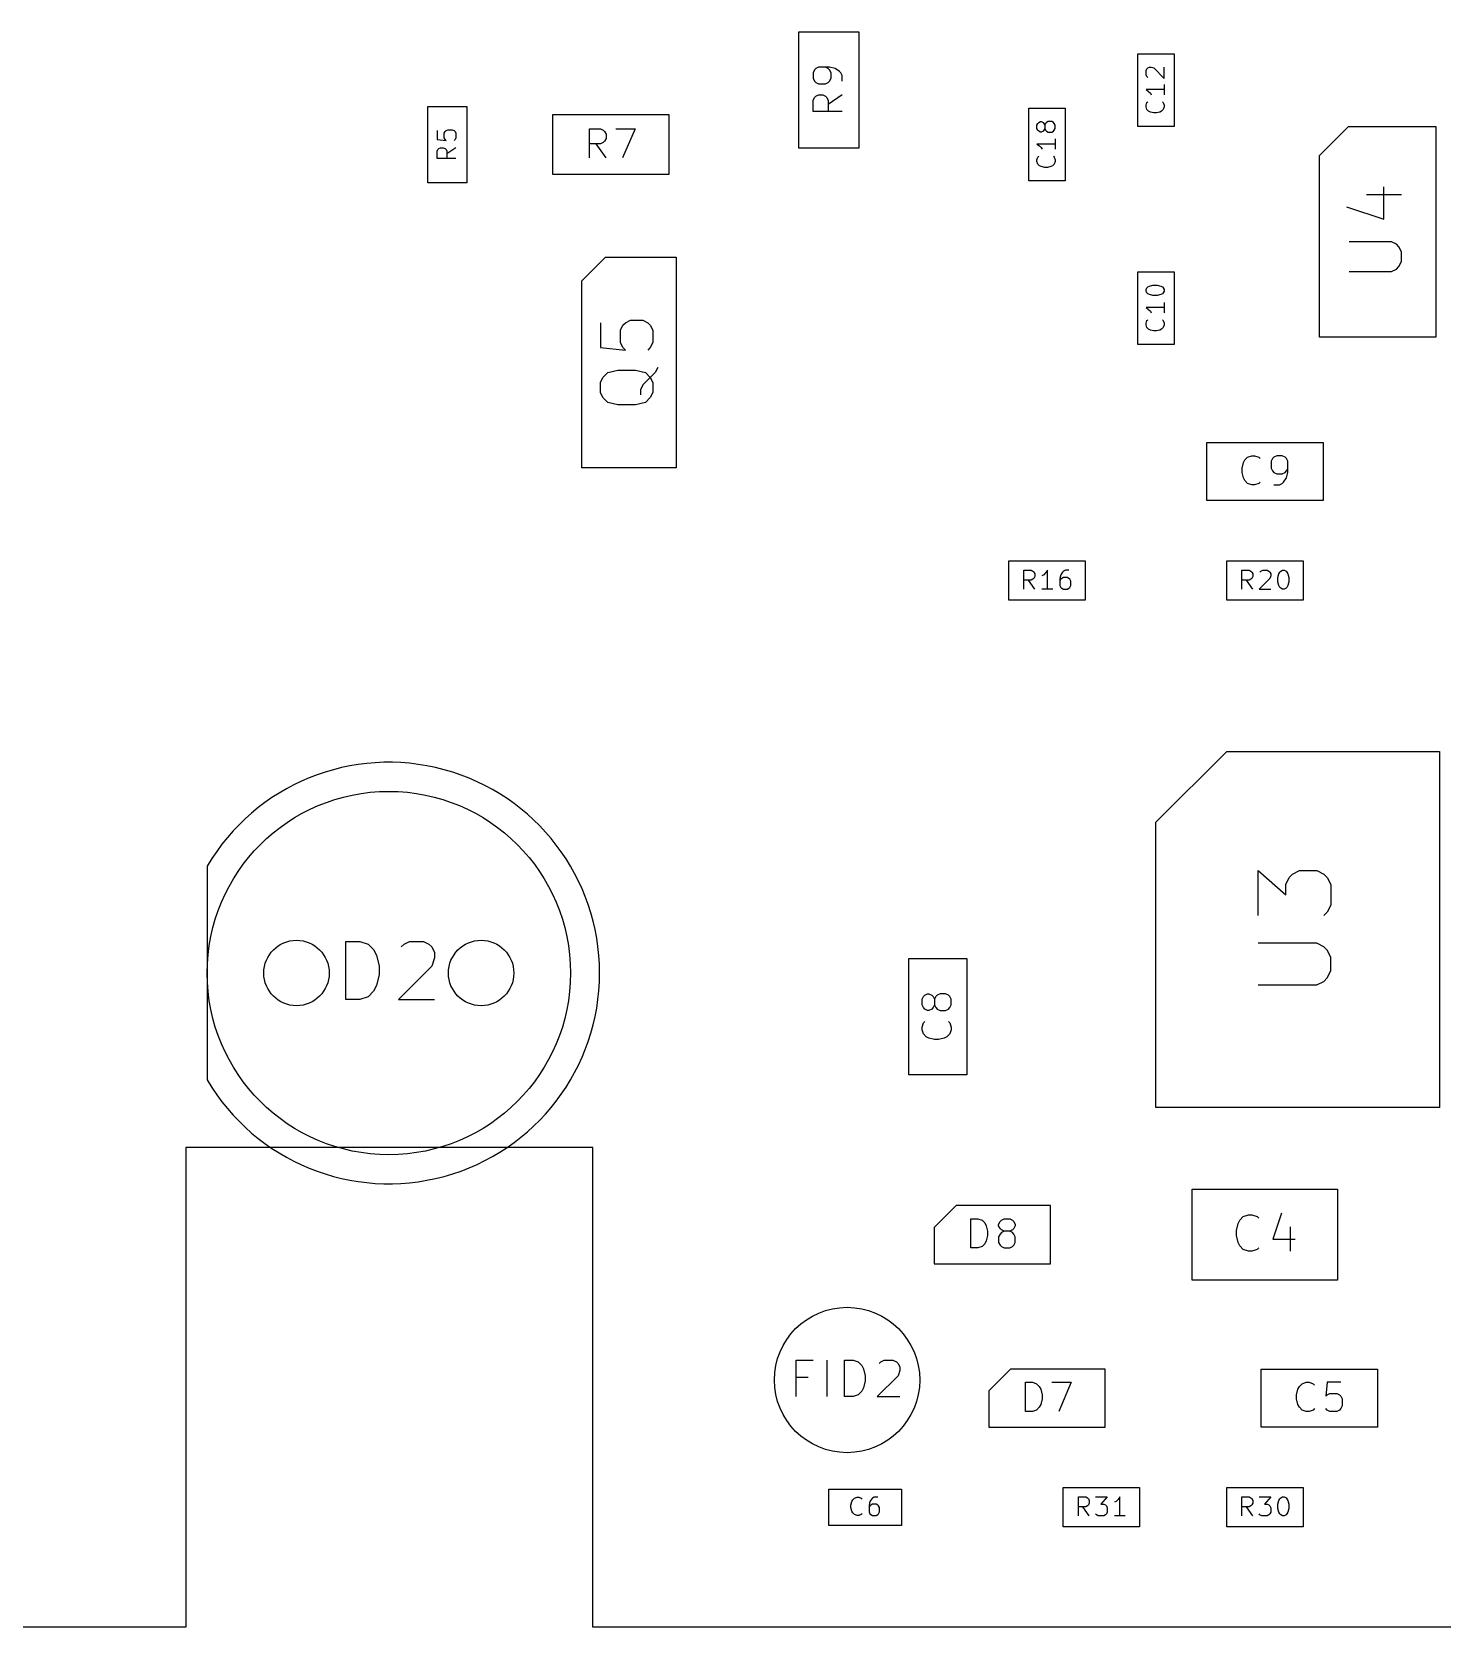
# Model space of a CAD drawing. Header units: millimetres. Extents: x 50 to 123.4, y -87.4 to -50.
# Drawn here: x 86.78 to 106.19, y -87.4 to -65.45 of the extents above; entities that cross this region are included whole.
import ezdxf

# ---------------------------------------------------------------- set-up
doc = ezdxf.new("R2010")
doc.units = ezdxf.units.MM
doc.layers.add('Edge.Cuts', color=254, linetype='CONTINUOUS', true_color=0xd0d2cd)
doc.layers.add('F.Fab', color=9, linetype='CONTINUOUS', true_color=0xafafaf)

msp = doc.modelspace()

# ---------------------------------------------------------------- linework, layer by layer
at = {"layer": 'Edge.Cuts', "linetype": 'CONTINUOUS'}
for p, q in [((88.9, -80.8), (88.9, -87.4)), ((94.5, -80.8), (88.9, -80.8)), ((94.5, -87.4), (94.5, -80.8)), ((88.9, -87.4), (53.5, -87.4)), ((119.9, -87.4), (94.5, -87.4))]:
    msp.add_line(p, q, dxfattribs=at)
at = {"layer": 'Edge.Cuts'}
for centre in [(90.425, -78.4), (92.965, -78.4)]:
    msp.add_circle(centre, 0.45, dxfattribs=at)
at = {"layer": 'F.Fab', "linetype": 'CONTINUOUS'}
for p, q in [((97.3375, -65.45), (98.1625, -65.45)), ((97.3375, -67.05), (97.3375, -65.45)), ((98.1625, -65.45), (98.1625, -67.05)), ((102, -65.75), (102.5, -65.75)), ((102, -66.75), (102, -65.75)), ((102.5, -65.75), (102.5, -66.75)), ((97.550975, -65.973809), (97.531927, -66.011904)), ((97.531927, -66.011904), (97.531927, -66.088095)), ((97.570022, -65.954761), (97.550975, -65.973809)), ((97.608118, -65.935714), (97.570022, -65.954761)), ((97.760499, -65.935714), (97.608118, -65.935714)), ((97.741451, -65.954761), (97.703356, -65.935714)), ((97.760499, -65.973809), (97.741451, -65.954761)), ((97.836689, -65.954761), (97.760499, -65.935714)), ((97.779546, -66.011904), (97.760499, -65.973809)), ((97.779546, -66.088095), (97.779546, -66.011904)), ((97.893832, -65.992856), (97.836689, -65.954761)), ((97.91288, -66.011904), (97.893832, -65.992856)), ((97.931927, -66.049999), (97.91288, -66.011904)), ((97.931927, -66.12619), (97.931927, -66.049999)), ((102.113574, -65.982142), (102.125479, -65.958333)), ((102.113574, -66.041666), (102.113574, -65.982142)), ((102.125479, -66.065476), (102.113574, -66.041666)), ((102.125479, -65.958333), (102.137384, -65.946428)), ((102.137384, -66.07738), (102.125479, -66.065476)), ((102.137384, -65.946428), (102.161193, -65.934523)), ((102.161193, -65.934523), (102.185003, -65.934523)), ((102.185003, -65.934523), (102.220717, -65.946428)), ((102.220717, -65.946428), (102.363574, -66.089285)), ((102.363574, -66.089285), (102.363574, -65.934523)), ((97.531927, -66.088095), (97.550975, -66.12619)), ((97.550975, -66.12619), (97.570022, -66.145237)), ((97.570022, -66.145237), (97.608118, -66.164285)), ((97.608118, -66.164285), (97.703356, -66.164285)), ((97.703356, -66.164285), (97.741451, -66.145237)), ((97.741451, -66.145237), (97.760499, -66.12619)), ((97.760499, -66.12619), (97.779546, -66.088095)), ((102.363574, -66.244047), (102.113574, -66.244047)), ((102.113574, -66.244047), (102.149289, -66.267856)), ((102.149289, -66.267856), (102.173098, -66.291666)), ((102.363574, -66.172618), (102.363574, -66.315475)), ((92.23, -66.475), (92.77, -66.475)), ((92.23, -67.525), (92.23, -66.475)), ((92.77, -66.475), (92.77, -67.525)), ((97.531927, -66.392856), (97.550975, -66.354761)), ((97.531927, -66.545237), (97.531927, -66.392856)), ((97.550975, -66.354761), (97.570022, -66.335714)), ((97.570022, -66.335714), (97.608118, -66.316666)), ((97.608118, -66.316666), (97.66526, -66.316666)), ((97.66526, -66.316666), (97.703356, -66.335714)), ((97.703356, -66.335714), (97.722403, -66.354761)), ((97.722403, -66.354761), (97.741451, -66.392856)), ((97.931927, -66.316666), (97.741451, -66.449999)), ((97.741451, -66.392856), (97.741451, -66.545237)), ((100.5, -66.5), (101, -66.5)), ((100.5, -67.5), (100.5, -66.5)), ((101, -66.5), (101, -67.5)), ((102.113574, -66.458333), (102.125479, -66.422618)), ((102.113574, -66.482142), (102.113574, -66.458333)), ((102.125479, -66.517856), (102.113574, -66.482142)), ((102.125479, -66.422618), (102.137384, -66.410714)), ((102.173098, -66.291666), (102.185003, -66.315475)), ((102.339765, -66.410714), (102.35167, -66.422618)), ((102.35167, -66.422618), (102.363574, -66.458333)), ((102.363574, -66.482142), (102.35167, -66.517856)), ((102.363574, -66.458333), (102.363574, -66.482142)), ((93.95, -66.5875), (95.55, -66.5875)), ((93.95, -67.4125), (93.95, -66.5875)), ((95.55, -66.5875), (95.55, -67.4125)), ((97.931927, -66.545237), (97.531927, -66.545237)), ((100.613574, -66.732142), (100.625479, -66.708333)), ((100.625479, -66.708333), (100.637384, -66.696428)), ((100.637384, -66.696428), (100.661193, -66.684523)), ((100.661193, -66.684523), (100.673098, -66.684523)), ((100.673098, -66.684523), (100.696908, -66.696428)), ((100.696908, -66.696428), (100.708812, -66.708333)), ((100.708812, -66.708333), (100.720717, -66.732142)), ((100.732622, -66.708333), (100.720717, -66.732142)), ((100.744527, -66.696428), (100.732622, -66.708333)), ((100.768336, -66.684523), (100.744527, -66.696428)), ((100.815955, -66.684523), (100.768336, -66.684523)), ((100.839765, -66.696428), (100.815955, -66.684523)), ((100.85167, -66.708333), (100.839765, -66.696428)), ((100.863574, -66.732142), (100.85167, -66.708333)), ((102.149289, -66.541666), (102.125479, -66.517856)), ((102.173098, -66.553571), (102.149289, -66.541666)), ((102.220717, -66.565475), (102.173098, -66.553571)), ((102.256431, -66.565475), (102.220717, -66.565475)), ((102.30405, -66.553571), (102.256431, -66.565475)), ((102.32786, -66.541666), (102.30405, -66.553571)), ((102.35167, -66.517856), (102.32786, -66.541666)), ((92.3582, -66.808094), (92.3582, -66.931904)), ((92.3582, -66.931904), (92.48201, -66.944285)), ((92.457248, -66.845237), (92.469629, -66.820475)), ((92.457248, -66.907142), (92.457248, -66.845237)), ((92.469629, -66.931904), (92.457248, -66.907142)), ((92.469629, -66.820475), (92.48201, -66.808094)), ((92.48201, -66.944285), (92.469629, -66.931904)), ((92.48201, -66.808094), (92.506772, -66.795713)), ((92.506772, -66.795713), (92.568677, -66.795713)), ((92.568677, -66.795713), (92.593439, -66.808094)), ((92.593439, -66.808094), (92.60582, -66.820475)), ((92.60582, -66.931904), (92.593439, -66.944285)), ((92.60582, -66.820475), (92.6182, -66.845237)), ((92.6182, -66.907142), (92.60582, -66.931904)), ((92.6182, -66.845237), (92.6182, -66.907142)), ((94.454762, -67.181927), (94.454762, -66.781927)), ((94.454762, -66.781927), (94.607143, -66.781927)), ((94.607143, -66.781927), (94.645238, -66.800975)), ((94.645238, -66.800975), (94.664285, -66.820022)), ((94.664285, -66.820022), (94.683333, -66.858118)), ((94.683333, -66.91526), (94.664285, -66.953356)), ((94.683333, -66.858118), (94.683333, -66.91526)), ((94.816666, -66.781927), (95.083333, -66.781927)), ((95.083333, -66.781927), (94.911904, -67.181927)), ((100.613574, -66.779761), (100.613574, -66.732142)), ((100.625479, -66.803571), (100.613574, -66.779761)), ((100.637384, -66.815476), (100.625479, -66.803571)), ((100.661193, -66.82738), (100.637384, -66.815476)), ((100.673098, -66.82738), (100.661193, -66.82738)), ((100.696908, -66.815476), (100.673098, -66.82738)), ((100.708812, -66.803571), (100.696908, -66.815476)), ((100.720717, -66.779761), (100.708812, -66.803571)), ((100.720717, -66.732142), (100.720717, -66.779761)), ((100.720717, -66.779761), (100.732622, -66.803571)), ((100.732622, -66.803571), (100.744527, -66.815476)), ((100.744527, -66.815476), (100.768336, -66.82738)), ((100.768336, -66.82738), (100.815955, -66.82738)), ((100.815955, -66.82738), (100.839765, -66.815476)), ((100.839765, -66.815476), (100.85167, -66.803571)), ((100.85167, -66.803571), (100.863574, -66.779761)), ((100.863574, -66.779761), (100.863574, -66.732142)), ((100.863574, -66.922618), (100.863574, -67.065475)), ((102.5, -66.75), (102, -66.75)), ((104.5, -67.15), (104.9, -66.75)), ((104.9, -66.75), (106.1, -66.75)), ((106.1, -66.75), (106.1, -69.65)), ((92.3582, -67.092856), (92.370581, -67.068094)), ((92.3582, -67.191904), (92.3582, -67.092856)), ((92.370581, -67.068094), (92.382962, -67.055713)), ((92.382962, -67.055713), (92.407724, -67.043332)), ((92.407724, -67.043332), (92.444867, -67.043332)), ((92.444867, -67.043332), (92.469629, -67.055713)), ((92.469629, -67.055713), (92.48201, -67.068094)), ((92.48201, -67.068094), (92.494391, -67.092856)), ((92.6182, -67.043332), (92.494391, -67.129999)), ((92.494391, -67.092856), (92.494391, -67.191904)), ((94.607143, -66.991451), (94.454762, -66.991451)), ((94.683333, -67.181927), (94.55, -66.991451)), ((94.645238, -66.972403), (94.607143, -66.991451)), ((94.664285, -66.953356), (94.645238, -66.972403)), ((98.1625, -67.05), (97.3375, -67.05)), ((100.863574, -66.994047), (100.613574, -66.994047)), ((100.613574, -66.994047), (100.649289, -67.017856)), ((100.625479, -67.172618), (100.637384, -67.160714)), ((100.649289, -67.017856), (100.673098, -67.041666)), ((100.673098, -67.041666), (100.685003, -67.065475)), ((100.839765, -67.160714), (100.85167, -67.172618)), ((104.5, -69.65), (104.5, -67.15)), ((92.6182, -67.191904), (92.3582, -67.191904)), ((100.613574, -67.208333), (100.625479, -67.172618)), ((100.613574, -67.232142), (100.613574, -67.208333)), ((100.625479, -67.267856), (100.613574, -67.232142)), ((100.649289, -67.291666), (100.625479, -67.267856)), ((100.673098, -67.303571), (100.649289, -67.291666)), ((100.720717, -67.315475), (100.673098, -67.303571)), ((100.756431, -67.315475), (100.720717, -67.315475)), ((100.80405, -67.303571), (100.756431, -67.315475)), ((100.82786, -67.291666), (100.80405, -67.303571)), ((100.85167, -67.267856), (100.82786, -67.291666)), ((100.85167, -67.172618), (100.863574, -67.208333)), ((100.863574, -67.232142), (100.85167, -67.267856)), ((100.863574, -67.208333), (100.863574, -67.232142)), ((92.77, -67.525), (92.23, -67.525)), ((95.55, -67.4125), (93.95, -67.4125)), ((101, -67.5), (100.5, -67.5)), ((105.387365, -68.028571), (105.387365, -67.582856)), ((105.147365, -67.685714), (105.627365, -67.685714)), ((104.87308, -67.857142), (105.387365, -68.028571)), ((105.490222, -68.337142), (104.907365, -68.337142)), ((105.558794, -68.371428), (105.490222, -68.337142)), ((105.59308, -68.405714), (105.558794, -68.371428)), ((105.627365, -68.474285), (105.59308, -68.405714)), ((105.627365, -68.611428), (105.627365, -68.474285)), ((94.35, -68.875), (94.675, -68.55)), ((94.675, -68.55), (95.65, -68.55)), ((95.65, -68.55), (95.65, -71.45)), ((105.558794, -68.714285), (105.59308, -68.68)), ((105.59308, -68.68), (105.627365, -68.611428)), ((94.35, -71.45), (94.35, -68.875)), ((102, -68.75), (102.5, -68.75)), ((102, -69.75), (102, -68.75)), ((102.5, -68.75), (102.5, -69.75)), ((104.907365, -68.748571), (105.490222, -68.748571)), ((105.490222, -68.748571), (105.558794, -68.714285)), ((102.113574, -68.994047), (102.125479, -68.970238)), ((102.113574, -69.017857), (102.113574, -68.994047)), ((102.125479, -69.041666), (102.113574, -69.017857)), ((102.125479, -68.970238), (102.137384, -68.958333)), ((102.137384, -69.053571), (102.125479, -69.041666)), ((102.137384, -68.958333), (102.161193, -68.946428)), ((102.161193, -69.065476), (102.137384, -69.053571)), ((102.161193, -68.946428), (102.208812, -68.934523)), ((102.208812, -69.07738), (102.161193, -69.065476)), ((102.208812, -68.934523), (102.268336, -68.934523)), ((102.268336, -69.07738), (102.208812, -69.07738)), ((102.268336, -68.934523), (102.315955, -68.946428)), ((102.315955, -69.065476), (102.268336, -69.07738)), ((102.315955, -68.946428), (102.339765, -68.958333)), ((102.339765, -69.053571), (102.315955, -69.065476)), ((102.339765, -68.958333), (102.35167, -68.970238)), ((102.35167, -69.041666), (102.339765, -69.053571)), ((102.35167, -68.970238), (102.363574, -68.994047)), ((102.363574, -69.017857), (102.35167, -69.041666)), ((102.363574, -68.994047), (102.363574, -69.017857)), ((102.363574, -69.244047), (102.113574, -69.244047)), ((102.113574, -69.244047), (102.149289, -69.267856)), ((102.149289, -69.267856), (102.173098, -69.291666)), ((102.173098, -69.291666), (102.185003, -69.315475)), ((102.363574, -69.172618), (102.363574, -69.315475)), ((94.607365, -69.451428), (94.607365, -69.794285)), ((94.881651, -69.554285), (94.915937, -69.485714)), ((94.881651, -69.725714), (94.881651, -69.554285)), ((94.915937, -69.485714), (94.950222, -69.451428)), ((94.950222, -69.451428), (95.018794, -69.417142)), ((95.018794, -69.417142), (95.190222, -69.417142)), ((95.190222, -69.417142), (95.258794, -69.451428)), ((95.258794, -69.451428), (95.29308, -69.485714)), ((95.29308, -69.485714), (95.327365, -69.554285)), ((95.327365, -69.554285), (95.327365, -69.725714)), ((102.113574, -69.458333), (102.125479, -69.422618)), ((102.113574, -69.482142), (102.113574, -69.458333)), ((102.125479, -69.517856), (102.113574, -69.482142)), ((102.125479, -69.422618), (102.137384, -69.410714)), ((102.149289, -69.541666), (102.125479, -69.517856)), ((102.173098, -69.553571), (102.149289, -69.541666)), ((102.220717, -69.565475), (102.173098, -69.553571)), ((102.256431, -69.565475), (102.220717, -69.565475)), ((102.30405, -69.553571), (102.256431, -69.565475)), ((102.32786, -69.541666), (102.30405, -69.553571)), ((102.35167, -69.517856), (102.32786, -69.541666)), ((102.339765, -69.410714), (102.35167, -69.422618)), ((102.35167, -69.422618), (102.363574, -69.458333)), ((102.363574, -69.482142), (102.35167, -69.517856)), ((102.363574, -69.458333), (102.363574, -69.482142)), ((94.607365, -69.794285), (94.950222, -69.828571)), ((94.915937, -69.794285), (94.881651, -69.725714)), ((94.950222, -69.828571), (94.915937, -69.794285)), ((95.29308, -69.794285), (95.258794, -69.828571)), ((95.327365, -69.725714), (95.29308, -69.794285)), ((102.5, -69.75), (102, -69.75)), ((106.1, -69.65), (104.5, -69.65)), ((94.607365, -70.274285), (94.641651, -70.205714)), ((94.641651, -70.205714), (94.710222, -70.137142)), ((94.710222, -70.137142), (94.847365, -70.102857)), ((94.847365, -70.102857), (95.087365, -70.102857)), ((95.087365, -70.102857), (95.224508, -70.137142)), ((95.29308, -70.205714), (95.190222, -70.308571)), ((95.224508, -70.137142), (95.29308, -70.205714)), ((95.361651, -70.137142), (95.29308, -70.205714)), ((95.29308, -70.205714), (95.327365, -70.274285)), ((95.395937, -70.068571), (95.361651, -70.137142)), ((94.607365, -70.411428), (94.607365, -70.274285)), ((94.641651, -70.48), (94.607365, -70.411428)), ((95.190222, -70.308571), (95.155937, -70.377142)), ((95.155937, -70.377142), (95.155937, -70.445714)), ((95.327365, -70.411428), (95.29308, -70.48)), ((95.327365, -70.274285), (95.327365, -70.411428)), ((94.710222, -70.548571), (94.641651, -70.48)), ((94.847365, -70.582857), (94.710222, -70.548571)), ((95.087365, -70.582857), (94.847365, -70.582857)), ((95.224508, -70.548571), (95.087365, -70.582857)), ((95.29308, -70.48), (95.224508, -70.548571)), ((102.95, -71.1), (104.55, -71.1)), ((102.95, -71.9), (102.95, -71.1)), ((104.55, -71.1), (104.55, -71.9)), ((103.473809, -71.33907), (103.511904, -71.300975)), ((103.511904, -71.300975), (103.569047, -71.281927)), ((103.569047, -71.281927), (103.607143, -71.281927)), ((103.607143, -71.281927), (103.664285, -71.300975)), ((103.664285, -71.300975), (103.683333, -71.320022)), ((103.854762, -71.320022), (103.835714, -71.358118)), ((103.873809, -71.300975), (103.854762, -71.320022)), ((103.911904, -71.281927), (103.873809, -71.300975)), ((103.988095, -71.281927), (103.911904, -71.281927)), ((104.02619, -71.300975), (103.988095, -71.281927)), ((104.045238, -71.320022), (104.02619, -71.300975)), ((104.064285, -71.358118), (104.045238, -71.320022)), ((95.65, -71.45), (94.35, -71.45)), ((103.435714, -71.453356), (103.454762, -71.377165)), ((103.435714, -71.510499), (103.435714, -71.453356)), ((103.454762, -71.586689), (103.435714, -71.510499)), ((103.454762, -71.377165), (103.473809, -71.33907)), ((103.835714, -71.358118), (103.835714, -71.453356)), ((103.835714, -71.453356), (103.854762, -71.491451)), ((103.854762, -71.491451), (103.873809, -71.510499)), ((103.873809, -71.510499), (103.911904, -71.529546)), ((103.911904, -71.529546), (103.988095, -71.529546)), ((103.988095, -71.529546), (104.02619, -71.510499)), ((104.02619, -71.510499), (104.045238, -71.491451)), ((104.045238, -71.491451), (104.064285, -71.453356)), ((104.045238, -71.586689), (104.064285, -71.510499)), ((104.064285, -71.510499), (104.064285, -71.358118)), ((103.473809, -71.624784), (103.454762, -71.586689)), ((103.511904, -71.66288), (103.473809, -71.624784)), ((103.569047, -71.681927), (103.511904, -71.66288)), ((103.607143, -71.681927), (103.569047, -71.681927)), ((103.664285, -71.66288), (103.607143, -71.681927)), ((103.683333, -71.643832), (103.664285, -71.66288)), ((103.873809, -71.681927), (103.95, -71.681927)), ((103.95, -71.681927), (103.988095, -71.66288)), ((103.988095, -71.66288), (104.007143, -71.643832)), ((104.007143, -71.643832), (104.045238, -71.586689)), ((104.55, -71.9), (102.95, -71.9)), ((100.225, -72.73), (101.275, -72.73)), ((100.225, -73.27), (100.225, -72.73)), ((100.434285, -73.1182), (100.434285, -72.8582)), ((100.434285, -72.8582), (100.533333, -72.8582)), ((100.533333, -72.8582), (100.558095, -72.870581)), ((100.558095, -72.870581), (100.570476, -72.882962)), ((100.75619, -72.8582), (100.731428, -72.895343)), ((100.75619, -73.1182), (100.75619, -72.8582)), ((100.979047, -72.870581), (100.966666, -72.882962)), ((101.003809, -72.8582), (100.979047, -72.870581)), ((101.053333, -72.8582), (101.003809, -72.8582)), ((101.275, -72.73), (101.275, -73.27)), ((103.225, -72.73), (104.275, -72.73)), ((103.225, -73.27), (103.225, -72.73)), ((103.434285, -73.1182), (103.434285, -72.8582)), ((103.434285, -72.8582), (103.533333, -72.8582)), ((103.533333, -72.8582), (103.558095, -72.870581)), ((103.558095, -72.870581), (103.570476, -72.882962)), ((103.681904, -72.882962), (103.694285, -72.870581)), ((103.694285, -72.870581), (103.719047, -72.8582)), ((103.719047, -72.8582), (103.780952, -72.8582)), ((103.780952, -72.8582), (103.805714, -72.870581)), ((103.805714, -72.870581), (103.818095, -72.882962)), ((103.954285, -72.882962), (103.966666, -72.870581)), ((103.966666, -72.870581), (103.991428, -72.8582)), ((103.991428, -72.8582), (104.01619, -72.8582)), ((104.01619, -72.8582), (104.040952, -72.870581)), ((104.040952, -72.870581), (104.053333, -72.882962)), ((104.275, -72.73), (104.275, -73.27)), ((100.533333, -72.994391), (100.434285, -72.994391)), ((100.582857, -73.1182), (100.49619, -72.994391)), ((100.558095, -72.98201), (100.533333, -72.994391)), ((100.570476, -72.969629), (100.558095, -72.98201)), ((100.570476, -72.882962), (100.582857, -72.907724)), ((100.582857, -72.944867), (100.570476, -72.969629)), ((100.582857, -72.907724), (100.582857, -72.944867)), ((100.706666, -72.920105), (100.681904, -72.932486)), ((100.731428, -72.895343), (100.706666, -72.920105)), ((100.941904, -72.920105), (100.929523, -72.969629)), ((100.929523, -72.969629), (100.929523, -73.068677)), ((100.941904, -72.98201), (100.929523, -73.006772)), ((100.929523, -73.068677), (100.941904, -73.093439)), ((100.966666, -72.882962), (100.941904, -72.920105)), ((100.954285, -72.969629), (100.941904, -72.98201)), ((100.941904, -73.093439), (100.954285, -73.10582)), ((100.979047, -72.957248), (100.954285, -72.969629)), ((101.028571, -72.957248), (100.979047, -72.957248)), ((101.053333, -72.969629), (101.028571, -72.957248)), ((101.065714, -72.98201), (101.053333, -72.969629)), ((101.053333, -73.10582), (101.065714, -73.093439)), ((101.078095, -73.006772), (101.065714, -72.98201)), ((101.065714, -73.093439), (101.078095, -73.068677)), ((101.078095, -73.068677), (101.078095, -73.006772)), ((103.533333, -72.994391), (103.434285, -72.994391)), ((103.582857, -73.1182), (103.49619, -72.994391)), ((103.558095, -72.98201), (103.533333, -72.994391)), ((103.570476, -72.969629), (103.558095, -72.98201)), ((103.570476, -72.882962), (103.582857, -72.907724)), ((103.582857, -72.944867), (103.570476, -72.969629)), ((103.582857, -72.907724), (103.582857, -72.944867)), ((103.818095, -72.969629), (103.669523, -73.1182)), ((103.818095, -72.882962), (103.830476, -72.907724)), ((103.830476, -72.932486), (103.818095, -72.969629)), ((103.830476, -72.907724), (103.830476, -72.932486)), ((103.929523, -72.957248), (103.941904, -72.907724)), ((103.929523, -73.019153), (103.929523, -72.957248)), ((103.941904, -73.068677), (103.929523, -73.019153)), ((103.941904, -72.907724), (103.954285, -72.882962)), ((103.954285, -73.093439), (103.941904, -73.068677)), ((103.966666, -73.10582), (103.954285, -73.093439)), ((104.053333, -73.093439), (104.040952, -73.10582)), ((104.053333, -72.882962), (104.065714, -72.907724)), ((104.065714, -73.068677), (104.053333, -73.093439)), ((104.065714, -72.907724), (104.078095, -72.957248)), ((104.078095, -73.019153), (104.065714, -73.068677)), ((104.078095, -72.957248), (104.078095, -73.019153)), ((101.275, -73.27), (100.225, -73.27)), ((100.830476, -73.1182), (100.681904, -73.1182)), ((100.954285, -73.10582), (100.979047, -73.1182)), ((100.979047, -73.1182), (101.028571, -73.1182)), ((101.028571, -73.1182), (101.053333, -73.10582)), ((104.275, -73.27), (103.225, -73.27)), ((103.669523, -73.1182), (103.830476, -73.1182)), ((103.991428, -73.1182), (103.966666, -73.10582)), ((104.01619, -73.1182), (103.991428, -73.1182)), ((104.040952, -73.10582), (104.01619, -73.1182)), ((102.25, -76.325), (103.225, -75.35)), ((103.225, -75.35), (106.15, -75.35)), ((106.15, -75.35), (106.15, -80.25)), ((102.25, -80.25), (102.25, -76.325)), ((89.195, -76.930306), (89.195, -79.869694)), ((103.654819, -77.609523), (103.654819, -76.990476)), ((103.654819, -76.990476), (104.035771, -77.323809)), ((104.08339, -77.085714), (104.131009, -77.038095)), ((104.131009, -77.038095), (104.226247, -76.990476)), ((104.226247, -76.990476), (104.464342, -76.990476)), ((104.464342, -76.990476), (104.55958, -77.038095)), ((104.55958, -77.038095), (104.6072, -77.085714)), ((104.035771, -77.180952), (104.08339, -77.085714)), ((104.035771, -77.323809), (104.035771, -77.180952)), ((104.6072, -77.085714), (104.654819, -77.180952)), ((104.654819, -77.180952), (104.654819, -77.466666)), ((104.654819, -77.466666), (104.6072, -77.561904)), ((104.6072, -77.561904), (104.55958, -77.609523)), ((91.104524, -78.763855), (91.104524, -77.963855)), ((91.104524, -77.963855), (91.295, -77.963855)), ((91.295, -77.963855), (91.409286, -78.00195)), ((91.409286, -78.00195), (91.485476, -78.07814)), ((91.485476, -78.07814), (91.523571, -78.154331)), ((91.866428, -78.040045), (91.904524, -78.00195)), ((91.904524, -78.00195), (91.980714, -77.963855)), ((91.980714, -77.963855), (92.17119, -77.963855)), ((92.17119, -77.963855), (92.247381, -78.00195)), ((92.247381, -78.00195), (92.285476, -78.040045)), ((92.285476, -78.040045), (92.323571, -78.116236)), ((92.323571, -78.116236), (92.323571, -78.192426)), ((104.464342, -77.990476), (103.654819, -77.990476)), ((104.55958, -78.038095), (104.464342, -77.990476)), ((104.6072, -78.085714), (104.55958, -78.038095)), ((104.654819, -78.180952), (104.6072, -78.085714)), ((91.523571, -78.154331), (91.561667, -78.306712)), ((91.561667, -78.306712), (91.561667, -78.420998)), ((92.285476, -78.306712), (91.828333, -78.763855)), ((92.323571, -78.192426), (92.285476, -78.306712)), ((98.85, -78.2), (99.65, -78.2)), ((98.85, -79.8), (98.85, -78.2)), ((99.65, -78.2), (99.65, -79.8)), ((104.654819, -78.371428), (104.654819, -78.180952)), ((91.523571, -78.573379), (91.485476, -78.649569)), ((91.561667, -78.420998), (91.523571, -78.573379)), ((103.654819, -78.561904), (104.464342, -78.561904)), ((104.464342, -78.561904), (104.55958, -78.514285)), ((104.55958, -78.514285), (104.6072, -78.466666)), ((104.6072, -78.466666), (104.654819, -78.371428)), ((91.295, -78.763855), (91.104524, -78.763855)), ((91.409286, -78.72576), (91.295, -78.763855)), ((91.485476, -78.649569), (91.409286, -78.72576)), ((91.828333, -78.763855), (92.323571, -78.763855)), ((99.031927, -78.761904), (99.050975, -78.723809)), ((99.031927, -78.838095), (99.031927, -78.761904)), ((99.050975, -78.723809), (99.070022, -78.704761)), ((99.070022, -78.704761), (99.108118, -78.685714)), ((99.108118, -78.685714), (99.127165, -78.685714)), ((99.127165, -78.685714), (99.16526, -78.704761)), ((99.16526, -78.704761), (99.184308, -78.723809)), ((99.184308, -78.723809), (99.203356, -78.761904)), ((99.222403, -78.723809), (99.203356, -78.761904)), ((99.203356, -78.761904), (99.203356, -78.838095)), ((99.241451, -78.704761), (99.222403, -78.723809)), ((99.279546, -78.685714), (99.241451, -78.704761)), ((99.355737, -78.685714), (99.279546, -78.685714)), ((99.393832, -78.704761), (99.355737, -78.685714)), ((99.41288, -78.723809), (99.393832, -78.704761)), ((99.431927, -78.761904), (99.41288, -78.723809)), ((99.431927, -78.838095), (99.431927, -78.761904)), ((99.050975, -78.87619), (99.031927, -78.838095)), ((99.070022, -78.895237), (99.050975, -78.87619)), ((99.108118, -78.914285), (99.070022, -78.895237)), ((99.127165, -78.914285), (99.108118, -78.914285)), ((99.16526, -78.895237), (99.127165, -78.914285)), ((99.184308, -78.87619), (99.16526, -78.895237)), ((99.203356, -78.838095), (99.184308, -78.87619)), ((99.203356, -78.838095), (99.222403, -78.87619)), ((99.222403, -78.87619), (99.241451, -78.895237)), ((99.241451, -78.895237), (99.279546, -78.914285)), ((99.279546, -78.914285), (99.355737, -78.914285)), ((99.355737, -78.914285), (99.393832, -78.895237)), ((99.393832, -78.895237), (99.41288, -78.87619)), ((99.41288, -78.87619), (99.431927, -78.838095)), ((99.031927, -79.142856), (99.050975, -79.085714)), ((99.031927, -79.180952), (99.031927, -79.142856)), ((99.050975, -79.238095), (99.031927, -79.180952)), ((99.050975, -79.085714), (99.070022, -79.066666)), ((99.08907, -79.27619), (99.050975, -79.238095)), ((99.41288, -79.238095), (99.374784, -79.27619)), ((99.393832, -79.066666), (99.41288, -79.085714)), ((99.41288, -79.085714), (99.431927, -79.142856)), ((99.431927, -79.180952), (99.41288, -79.238095)), ((99.431927, -79.142856), (99.431927, -79.180952)), ((99.127165, -79.295237), (99.08907, -79.27619)), ((99.203356, -79.314285), (99.127165, -79.295237)), ((99.260499, -79.314285), (99.203356, -79.314285)), ((99.336689, -79.295237), (99.260499, -79.314285)), ((99.374784, -79.27619), (99.336689, -79.295237)), ((99.65, -79.8), (98.85, -79.8)), ((106.15, -80.25), (102.25, -80.25)), ((102.75, -81.375), (104.75, -81.375)), ((102.75, -82.625), (102.75, -81.375)), ((104.75, -81.375), (104.75, -82.625)), ((99.5, -81.6), (99.2, -81.9)), ((100.8, -81.6), (99.5, -81.6)), ((100.8, -82.4), (100.8, -81.6)), ((99.704762, -82.181927), (99.704762, -81.781927)), ((99.704762, -81.781927), (99.8, -81.781927)), ((99.8, -81.781927), (99.857143, -81.800975)), ((99.857143, -81.800975), (99.895238, -81.83907)), ((99.895238, -81.83907), (99.914285, -81.877165)), ((100.085714, -81.858118), (100.104762, -81.820022)), ((100.085714, -81.877165), (100.085714, -81.858118)), ((100.104762, -81.820022), (100.123809, -81.800975)), ((100.123809, -81.800975), (100.161904, -81.781927)), ((100.161904, -81.781927), (100.238095, -81.781927)), ((100.238095, -81.781927), (100.27619, -81.800975)), ((100.27619, -81.800975), (100.295238, -81.820022)), ((100.295238, -81.820022), (100.314285, -81.858118)), ((100.314285, -81.858118), (100.314285, -81.877165)), ((103.357143, -81.941435), (103.380952, -81.846197)), ((103.380952, -81.846197), (103.404762, -81.798578)), ((103.404762, -81.798578), (103.452381, -81.750959)), ((103.452381, -81.750959), (103.523809, -81.727149)), ((103.523809, -81.727149), (103.571428, -81.727149)), ((103.571428, -81.727149), (103.642857, -81.750959)), ((103.642857, -81.750959), (103.666666, -81.774768)), ((103.97619, -81.70334), (103.857143, -82.060482)), ((99.2, -81.9), (99.2, -82.4)), ((99.914285, -82.086689), (99.895238, -82.124784)), ((99.914285, -81.877165), (99.933333, -81.953356)), ((99.933333, -82.010499), (99.914285, -82.086689)), ((99.933333, -81.953356), (99.933333, -82.010499)), ((100.104762, -81.91526), (100.085714, -81.877165)), ((100.104762, -81.991451), (100.085714, -82.029546)), ((100.085714, -82.029546), (100.085714, -82.105737)), ((100.123809, -81.934308), (100.104762, -81.91526)), ((100.123809, -81.972403), (100.104762, -81.991451)), ((100.161904, -81.953356), (100.123809, -81.934308)), ((100.161904, -81.953356), (100.123809, -81.972403)), ((100.238095, -81.953356), (100.161904, -81.953356)), ((100.27619, -81.934308), (100.238095, -81.953356)), ((100.27619, -81.972403), (100.238095, -81.953356)), ((100.295238, -81.91526), (100.27619, -81.934308)), ((100.295238, -81.991451), (100.27619, -81.972403)), ((100.314285, -81.877165), (100.295238, -81.91526)), ((100.314285, -82.029546), (100.295238, -81.991451)), ((100.314285, -82.105737), (100.314285, -82.029546)), ((103.357143, -82.012863), (103.357143, -81.941435)), ((103.380952, -82.108101), (103.357143, -82.012863)), ((103.857143, -82.060482), (104.166666, -82.060482)), ((104.095238, -81.893816), (104.095238, -82.227149)), ((99.8, -82.181927), (99.704762, -82.181927)), ((99.857143, -82.16288), (99.8, -82.181927)), ((99.895238, -82.124784), (99.857143, -82.16288)), ((100.085714, -82.105737), (100.104762, -82.143832)), ((100.104762, -82.143832), (100.123809, -82.16288)), ((100.123809, -82.16288), (100.161904, -82.181927)), ((100.161904, -82.181927), (100.238095, -82.181927)), ((100.238095, -82.181927), (100.27619, -82.16288)), ((100.27619, -82.16288), (100.295238, -82.143832)), ((100.295238, -82.143832), (100.314285, -82.105737)), ((103.404762, -82.15572), (103.380952, -82.108101)), ((103.452381, -82.20334), (103.404762, -82.15572)), ((103.523809, -82.227149), (103.452381, -82.20334)), ((103.571428, -82.227149), (103.523809, -82.227149)), ((103.642857, -82.20334), (103.571428, -82.227149)), ((103.666666, -82.17953), (103.642857, -82.20334)), ((99.2, -82.4), (100.8, -82.4)), ((104.75, -82.625), (102.75, -82.625)), ((97.297619, -84.227149), (97.297619, -83.727149)), ((97.297619, -83.727149), (97.535714, -83.727149)), ((97.72619, -84.227149), (97.72619, -83.727149)), ((97.964285, -84.227149), (97.964285, -83.727149)), ((97.964285, -83.727149), (98.083333, -83.727149)), ((98.083333, -83.727149), (98.154761, -83.750959)), ((98.154761, -83.750959), (98.20238, -83.798578)), ((98.20238, -83.798578), (98.22619, -83.846197)), ((98.22619, -83.846197), (98.249999, -83.941435)), ((98.440476, -83.774768), (98.464285, -83.750959)), ((98.464285, -83.750959), (98.511904, -83.727149)), ((98.511904, -83.727149), (98.630952, -83.727149)), ((98.630952, -83.727149), (98.678571, -83.750959)), ((98.678571, -83.750959), (98.70238, -83.774768)), ((98.70238, -83.774768), (98.72619, -83.822387)), ((98.72619, -83.822387), (98.72619, -83.870006)), ((97.464286, -83.965244), (97.297619, -83.965244)), ((98.249999, -84.012863), (98.22619, -84.108101)), ((98.249999, -83.941435), (98.249999, -84.012863)), ((98.70238, -83.941435), (98.416666, -84.227149)), ((98.72619, -83.870006), (98.70238, -83.941435)), ((100.25, -83.85), (99.95, -84.15)), ((101.55, -83.85), (100.25, -83.85)), ((100.454762, -84.431927), (100.454762, -84.031927)), ((100.454762, -84.031927), (100.55, -84.031927)), ((100.55, -84.031927), (100.607143, -84.050975)), ((100.607143, -84.050975), (100.645238, -84.08907)), ((100.816666, -84.031927), (101.083333, -84.031927)), ((101.083333, -84.031927), (100.911904, -84.431927)), ((101.55, -84.65), (101.55, -83.85)), ((103.7, -83.85), (105.3, -83.85)), ((103.7, -84.65), (103.7, -83.85)), ((104.223809, -84.08907), (104.261904, -84.050975)), ((104.261904, -84.050975), (104.319047, -84.031927)), ((104.319047, -84.031927), (104.357143, -84.031927)), ((104.357143, -84.031927), (104.414285, -84.050975)), ((104.414285, -84.050975), (104.433333, -84.070022)), ((104.604762, -84.031927), (104.585714, -84.222403)), ((104.795238, -84.031927), (104.604762, -84.031927)), ((105.3, -83.85), (105.3, -84.65)), ((98.083333, -84.227149), (97.964285, -84.227149)), ((98.154761, -84.20334), (98.083333, -84.227149)), ((98.20238, -84.15572), (98.154761, -84.20334)), ((98.22619, -84.108101), (98.20238, -84.15572)), ((98.416666, -84.227149), (98.72619, -84.227149)), ((99.95, -84.15), (99.95, -84.65)), ((100.645238, -84.08907), (100.664285, -84.127165)), ((100.664285, -84.127165), (100.683333, -84.203356)), ((100.683333, -84.260499), (100.664285, -84.336689)), ((100.683333, -84.203356), (100.683333, -84.260499)), ((104.185714, -84.203356), (104.204762, -84.127165)), ((104.185714, -84.260499), (104.185714, -84.203356)), ((104.204762, -84.336689), (104.185714, -84.260499)), ((104.204762, -84.127165), (104.223809, -84.08907)), ((104.585714, -84.222403), (104.604762, -84.203356)), ((104.604762, -84.203356), (104.642857, -84.184308)), ((104.642857, -84.184308), (104.738095, -84.184308)), ((104.738095, -84.184308), (104.77619, -84.203356)), ((104.77619, -84.203356), (104.795238, -84.222403)), ((104.795238, -84.222403), (104.814285, -84.260499)), ((104.814285, -84.260499), (104.814285, -84.355737)), ((100.55, -84.431927), (100.454762, -84.431927)), ((100.607143, -84.41288), (100.55, -84.431927)), ((100.645238, -84.374784), (100.607143, -84.41288)), ((100.664285, -84.336689), (100.645238, -84.374784)), ((104.223809, -84.374784), (104.204762, -84.336689)), ((104.261904, -84.41288), (104.223809, -84.374784)), ((104.319047, -84.431927), (104.261904, -84.41288)), ((104.357143, -84.431927), (104.319047, -84.431927)), ((104.414285, -84.41288), (104.357143, -84.431927)), ((104.433333, -84.393832), (104.414285, -84.41288)), ((104.604762, -84.41288), (104.585714, -84.393832)), ((104.642857, -84.431927), (104.604762, -84.41288)), ((104.738095, -84.431927), (104.642857, -84.431927)), ((104.77619, -84.41288), (104.738095, -84.431927)), ((104.795238, -84.393832), (104.77619, -84.41288)), ((104.814285, -84.355737), (104.795238, -84.393832)), ((99.95, -84.65), (101.55, -84.65)), ((105.3, -84.65), (103.7, -84.65)), ((97.75, -85.5), (98.75, -85.5)), ((97.75, -86), (97.75, -85.5)), ((98.75, -85.5), (98.75, -86)), ((100.975, -85.48), (102.025, -85.48)), ((100.975, -86.02), (100.975, -85.48)), ((102.025, -85.48), (102.025, -86.02)), ((103.225, -85.48), (104.275, -85.48)), ((103.225, -86.02), (103.225, -85.48)), ((104.275, -85.48), (104.275, -86.02)), ((98.053572, -85.720717), (98.065476, -85.673098)), ((98.053572, -85.756431), (98.053572, -85.720717)), ((98.065476, -85.80405), (98.053572, -85.756431)), ((98.065476, -85.673098), (98.077381, -85.649289)), ((98.077381, -85.82786), (98.065476, -85.80405)), ((98.077381, -85.649289), (98.101191, -85.625479)), ((98.101191, -85.625479), (98.136905, -85.613574)), ((98.136905, -85.613574), (98.160714, -85.613574)), ((98.160714, -85.613574), (98.196429, -85.625479)), ((98.196429, -85.625479), (98.208333, -85.637384)), ((98.315476, -85.673098), (98.303572, -85.720717)), ((98.303572, -85.720717), (98.303572, -85.815955)), ((98.315476, -85.732622), (98.303572, -85.756431)), ((98.303572, -85.815955), (98.315476, -85.839765)), ((98.339286, -85.637384), (98.315476, -85.673098)), ((98.327381, -85.720717), (98.315476, -85.732622)), ((98.351191, -85.708812), (98.327381, -85.720717)), ((98.351191, -85.625479), (98.339286, -85.637384)), ((98.375, -85.613574), (98.351191, -85.625479)), ((98.39881, -85.708812), (98.351191, -85.708812)), ((98.422619, -85.613574), (98.375, -85.613574)), ((98.422619, -85.720717), (98.39881, -85.708812)), ((98.434524, -85.732622), (98.422619, -85.720717)), ((98.446429, -85.756431), (98.434524, -85.732622)), ((98.434524, -85.839765), (98.446429, -85.815955)), ((98.446429, -85.815955), (98.446429, -85.756431)), ((101.184285, -85.8682), (101.184285, -85.6082)), ((101.184285, -85.6082), (101.283333, -85.6082)), ((101.283333, -85.744391), (101.184285, -85.744391)), ((101.332857, -85.8682), (101.24619, -85.744391)), ((101.283333, -85.6082), (101.308095, -85.620581)), ((101.308095, -85.73201), (101.283333, -85.744391)), ((101.308095, -85.620581), (101.320476, -85.632962)), ((101.320476, -85.719629), (101.308095, -85.73201)), ((101.320476, -85.632962), (101.332857, -85.657724)), ((101.332857, -85.694867), (101.320476, -85.719629)), ((101.332857, -85.657724), (101.332857, -85.694867)), ((101.419523, -85.6082), (101.580476, -85.6082)), ((101.580476, -85.6082), (101.493809, -85.707248)), ((101.493809, -85.707248), (101.530952, -85.707248)), ((101.530952, -85.707248), (101.555714, -85.719629)), ((101.555714, -85.719629), (101.568095, -85.73201)), ((101.568095, -85.73201), (101.580476, -85.756772)), ((101.580476, -85.818677), (101.568095, -85.843439)), ((101.580476, -85.756772), (101.580476, -85.818677)), ((101.704285, -85.670105), (101.679523, -85.682486)), ((101.729047, -85.645343), (101.704285, -85.670105)), ((101.753809, -85.6082), (101.729047, -85.645343)), ((101.753809, -85.8682), (101.753809, -85.6082)), ((103.434285, -85.8682), (103.434285, -85.6082)), ((103.434285, -85.6082), (103.533333, -85.6082)), ((103.533333, -85.744391), (103.434285, -85.744391)), ((103.582857, -85.8682), (103.49619, -85.744391)), ((103.533333, -85.6082), (103.558095, -85.620581)), ((103.558095, -85.73201), (103.533333, -85.744391)), ((103.558095, -85.620581), (103.570476, -85.632962)), ((103.570476, -85.719629), (103.558095, -85.73201)), ((103.570476, -85.632962), (103.582857, -85.657724)), ((103.582857, -85.694867), (103.570476, -85.719629)), ((103.582857, -85.657724), (103.582857, -85.694867)), ((103.669523, -85.6082), (103.830476, -85.6082)), ((103.830476, -85.6082), (103.743809, -85.707248)), ((103.743809, -85.707248), (103.780952, -85.707248)), ((103.780952, -85.707248), (103.805714, -85.719629)), ((103.805714, -85.719629), (103.818095, -85.73201)), ((103.818095, -85.73201), (103.830476, -85.756772)), ((103.830476, -85.818677), (103.818095, -85.843439)), ((103.830476, -85.756772), (103.830476, -85.818677)), ((103.929523, -85.707248), (103.941904, -85.657724)), ((103.929523, -85.769153), (103.929523, -85.707248)), ((103.941904, -85.818677), (103.929523, -85.769153)), ((103.941904, -85.657724), (103.954285, -85.632962)), ((103.954285, -85.843439), (103.941904, -85.818677)), ((103.954285, -85.632962), (103.966666, -85.620581)), ((103.966666, -85.620581), (103.991428, -85.6082)), ((103.991428, -85.6082), (104.01619, -85.6082)), ((104.01619, -85.6082), (104.040952, -85.620581)), ((104.040952, -85.620581), (104.053333, -85.632962)), ((104.053333, -85.632962), (104.065714, -85.657724)), ((104.065714, -85.818677), (104.053333, -85.843439)), ((104.065714, -85.657724), (104.078095, -85.707248)), ((104.078095, -85.769153), (104.065714, -85.818677)), ((104.078095, -85.707248), (104.078095, -85.769153)), ((98.75, -86), (97.75, -86)), ((98.101191, -85.85167), (98.077381, -85.82786)), ((98.136905, -85.863574), (98.101191, -85.85167)), ((98.160714, -85.863574), (98.136905, -85.863574)), ((98.196429, -85.85167), (98.160714, -85.863574)), ((98.208333, -85.839765), (98.196429, -85.85167)), ((98.315476, -85.839765), (98.327381, -85.85167)), ((98.327381, -85.85167), (98.351191, -85.863574)), ((98.351191, -85.863574), (98.39881, -85.863574)), ((98.39881, -85.863574), (98.422619, -85.85167)), ((98.422619, -85.85167), (98.434524, -85.839765)), ((102.025, -86.02), (100.975, -86.02)), ((101.431904, -85.85582), (101.419523, -85.843439)), ((101.456666, -85.8682), (101.431904, -85.85582)), ((101.530952, -85.8682), (101.456666, -85.8682)), ((101.555714, -85.85582), (101.530952, -85.8682)), ((101.568095, -85.843439), (101.555714, -85.85582)), ((101.828095, -85.8682), (101.679523, -85.8682)), ((104.275, -86.02), (103.225, -86.02)), ((103.681904, -85.85582), (103.669523, -85.843439)), ((103.706666, -85.8682), (103.681904, -85.85582)), ((103.780952, -85.8682), (103.706666, -85.8682)), ((103.805714, -85.85582), (103.780952, -85.8682)), ((103.818095, -85.843439), (103.805714, -85.85582)), ((103.966666, -85.85582), (103.954285, -85.843439)), ((103.991428, -85.8682), (103.966666, -85.85582)), ((104.01619, -85.8682), (103.991428, -85.8682)), ((104.040952, -85.85582), (104.01619, -85.8682)), ((104.053333, -85.843439), (104.040952, -85.85582))]:
    msp.add_line(p, q, dxfattribs=at)
at = {"layer": 'F.Fab'}
for centre, radius in [((91.695, -78.4), 2.5), ((90.425, -78.4), 0.45), ((92.965, -78.4), 0.45), ((98, -84), 1)]:
    msp.add_circle(centre, radius, dxfattribs=at)
msp.add_arc((91.695, -78.4), 2.9, -149.5496834, 149.5496834, dxfattribs=at)

doc.saveas('drawing.dxf')
